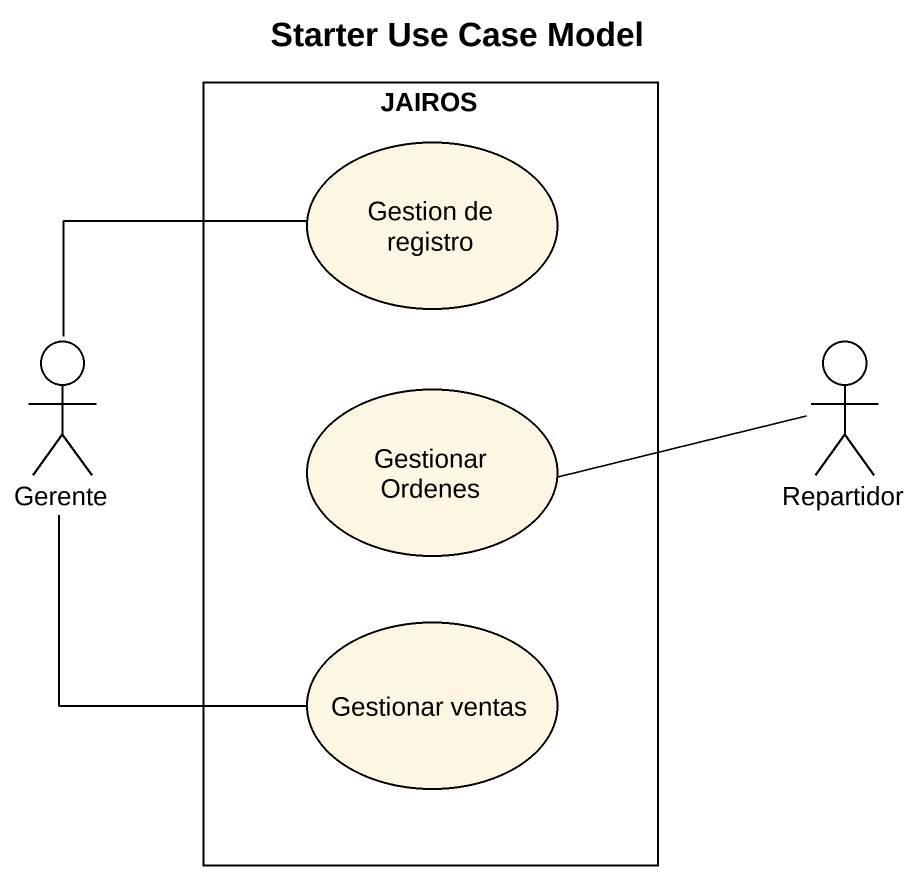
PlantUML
@startuml
title Starter Use Case Model
rectangle JAIROS {
  usecase "Gestion de registro" as Gestion_de_registro
  usecase "Gestionar Ordenes" as Gestionar_Ordenes
  usecase "Gestionar ventas" as Gestionar_ventas
}
actor Gerente
actor Repartidor
Gerente -up- Gestion_de_registro
Gerente -- Gestionar_ventas
Repartidor -left- Gestionar_Ordenes
@enduml
